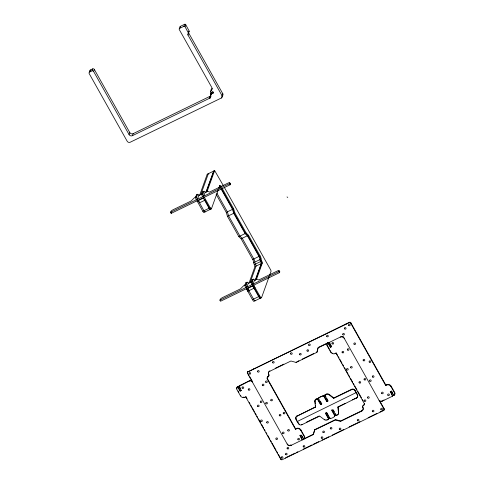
<?xml version="1.0" encoding="UTF-8"?>
<svg xmlns="http://www.w3.org/2000/svg" width="484" height="484" viewBox="0 0 484 484"><rect width="100%" height="100%" fill="white"/><g stroke="black" fill="none" stroke-linecap="round" stroke-linejoin="round"><path stroke-width="0.73" d="M222.12 95.965L221.406 97.992L130.093 142.284A2.311 2.178 19.8 0 1 127.165 141.213L89.195 73.598A1.27 1.192 19.8 0 1 89.697 71.983L91.906 70.912A1.27 1.192 19.8 0 1 93.618 71.45L129.059 134.576A2.535 2.39 19.8 0 0 132.483 135.653L209.626 98.234C212.288 96.988 208.205 93.255 212.906 93.327L213.39 91.99M302.155 439.998L299.971 435.582L301.072 435.043L303.692 439.236A2.111 1.99 19.8 0 0 304.327 436.665L300.764 430.355A3.424 3.219 19.8 0 0 296.154 428.897L295.452 429.241L267.295 379.105A1.712 1.615 19.8 0 1 267.973 376.927A1.712 1.615 19.8 0 0 268.65 374.749A2.704 2.547 19.8 0 1 269.721 371.307L290.951 361.01L296.081 362.431L316.905 352.334L318.079 347.851L340.627 336.918A2.535 2.39 19.8 0 1 344.045 337.995L384.018 409.18A1.059 0.998 19.8 0 1 383.6 410.529L282.251 459.691A1.125 1.059 19.8 0 1 280.732 459.213L245.769 396.94L245.908 396.541L247.015 398.507M247.844 371.887L349.2 322.725A1.125 1.059 19.8 0 1 350.712 323.203L385.681 385.476L385.827 385.07L350.858 322.804A1.125 1.059 19.8 0 0 349.345 322.32L247.844 371.887A1.059 0.998 19.8 0 0 247.427 373.237L287.399 444.415A2.535 2.39 19.8 0 0 290.823 445.498L313.366 434.559L314.685 429.683L335.509 419.58L340.639 421.001L361.875 410.704A2.704 2.547 19.8 0 0 363.236 408.901M313.366 434.559L314.685 429.683M89.697 71.983L90.417 69.974L92.632 68.903A1.27 1.192 19.8 0 1 94.338 69.442L129.785 132.562A2.535 2.39 19.8 0 0 133.203 133.644L210.794 95.935L209.971 98.028M91.906 70.912L92.632 68.903M93.618 71.45L94.338 69.442M129.059 134.576L129.785 132.562M132.483 135.653L133.203 133.644M212.906 93.327A0.762 0.714 19.8 0 0 213.208 92.365A0.762 0.714 19.8 0 0 212.18 92.039L211.478 92.371A0.732 0.69 19.8 0 1 210.492 92.057A0.732 0.69 19.8 0 1 210.782 91.125A3.085 2.904 19.8 0 0 211.581 87.096L179.286 29.584A0.974 0.92 19.8 0 1 179.673 28.344L180.399 26.33L184.628 24.279A0.811 0.768 19.8 0 1 185.729 24.642L189.232 31.182L188.506 33.19A1.452 1.367 19.8 0 0 187.967 35.023L222.102 95.808A1.73 1.633 19.8 0 1 221.4 97.98L221.406 97.992M179.673 28.344L183.902 26.293L184.628 24.279M188.506 33.19L185.009 26.65L185.729 24.642M187.967 35.023L188.693 33.009A1.452 1.367 19.8 0 1 188.712 31.654M210.782 91.125L211.508 89.117A3.085 2.904 19.8 0 0 212.228 88.487M210.346 95.148L211.278 92.541L212.597 91.821M210.383 95.354L211.435 92.396M210.437 95.493L211.562 92.323M210.498 95.608L211.278 92.541M209.626 98.234L210.352 96.225M210.552 95.729L211.175 93.509M209.687 98.204L210.528 96.128M210.576 95.79L211.302 93.781M209.862 98.107L210.637 96.056M210.123 97.901L210.891 95.844M210.298 97.707L210.897 96.207M203.734 196.135L205.065 192.499L206.384 191.773A2.22 0.508 -29.3 0 1 208.017 191.343L209.403 192.124L227.776 183.212A2.662 0.611 -29.3 0 1 229.797 182.934L230.402 184.011L230.124 184.773L171.167 213.365L170.562 212.288L170.852 211.484A2.535 0.581 -29.3 0 1 173.357 209.608L191.21 200.951L193.89 198.252A2.68 0.611 -29.3 0 1 196.208 196.71M171.167 213.365L171.457 212.561M222.102 95.808L222.821 93.793L188.693 33.009M202.366 193.721L198.857 195.476L197.49 199.16L196.226 199.541A2.111 0.526 64.1 0 1 195.59 197.315L196.45 194.973L197.557 194.435A3.424 0.847 64.1 0 1 199.142 195.542M197.472 199.172L197.333 199.003A2.111 0.526 64.1 0 1 196.698 196.776L197.557 194.435M199.614 195.361L207.255 174.173L207.678 174.47M200.721 194.822L208.356 173.635L208.858 174.04M202.627 196.673L202.493 196.504A2.111 0.526 64.1 0 1 201.858 194.278L202.711 191.93L203.818 191.398A3.424 0.847 64.1 0 1 205.404 192.499M202.651 196.661L203.595 195.966A2.111 0.526 64.1 0 1 202.959 193.739L203.818 191.398M205.881 192.323L213.686 171.154M206.275 192.081L213.861 170.991L214.176 171.082M206.989 191.785L214.654 170.574L223.318 185.578M205.156 211.853A2.087 0.52 64.1 0 1 203.921 210.746L198.095 200.249L196.994 200.769L202.814 211.278A2.087 0.52 64.1 0 0 204.048 212.391L211.417 208.816L218.29 189.734M218.798 188.318L219.815 185.493A2.535 0.629 64.1 0 1 221.152 186.57M170.562 212.288L229.519 183.696L229.797 182.934M254.759 280.387A3.424 0.847 64.1 0 0 253.168 279.28L252.067 279.819L251.214 282.178A2.111 0.526 64.1 0 0 251.843 284.386L253.108 284.005L254.409 280.405L255.74 279.655A2.22 0.508 -29.3 0 1 257.367 279.226L258.752 280.006L277.126 271.094A2.662 0.611 -29.3 0 1 279.147 270.816L279.752 271.893L279.474 272.655L220.522 301.254L219.917 300.177L220.208 299.372A2.535 0.581 -29.3 0 1 222.707 297.491L240.56 288.833L243.246 286.135A2.68 0.611 -29.3 0 1 245.563 284.592M248.492 283.424A3.424 0.847 64.1 0 0 246.907 282.317L245.799 282.856L244.952 285.215A2.111 0.526 64.1 0 0 245.582 287.423L246.846 287.048L248.207 283.358L251.722 281.609M246.907 282.317L246.053 284.677A2.111 0.526 64.1 0 0 246.683 286.891L246.822 287.06M248.957 283.279L254.947 266.63A1.712 0.423 64.1 0 0 254.33 264.633A1.712 0.423 64.1 0 1 253.707 262.63A2.704 0.672 64.1 0 0 252.727 259.478L241.111 238.8L238.836 236.628L227.45 216.348L226.276 212.373L216.118 194.29M250.059 282.741L256.054 266.091A1.712 0.423 64.1 0 0 255.431 264.095A1.712 0.423 64.1 0 1 254.814 262.098A2.704 0.672 64.1 0 0 253.834 258.94L242.218 238.261L239.943 236.095L228.557 215.81L227.383 211.841L216.862 193.11M253.168 279.28L252.321 281.64A2.111 0.526 64.1 0 0 252.951 283.848L253.084 284.023M255.219 280.242L261.215 263.592A1.712 0.423 64.1 0 0 260.592 261.59A1.712 0.423 64.1 0 1 259.969 259.593A2.704 0.672 64.1 0 0 258.988 256.441L247.378 235.756L245.104 233.591L233.712 213.311L232.538 209.336L220.934 188.669M255.606 280.012L261.584 263.411A1.712 0.423 64.1 0 0 260.961 261.414A1.712 0.423 64.1 0 1 260.338 259.412A2.704 0.672 64.1 0 0 259.357 256.26L247.748 235.581L245.473 233.409L234.081 213.129L232.907 209.161L221.303 188.494M256.326 279.704L262.322 263.054A1.712 0.423 64.1 0 0 261.699 261.058A1.712 0.423 64.1 0 1 261.076 259.055A2.704 0.672 64.1 0 0 260.096 255.903L248.48 235.224L246.205 233.052L234.819 212.772L233.645 208.804L222.404 188.778M255.304 300.643A2.965 0.738 64.1 0 1 253.543 299.106L247.445 288.131L246.344 288.658L252.436 299.644A2.965 0.738 64.1 0 0 254.203 301.181L261.572 297.606L269.08 276.745M269.582 275.354L271.082 271.185L270.762 270.072L224.431 187.556M219.917 300.177L278.875 271.578L279.147 270.816M237.493 386.958L237.971 386.619L240.288 390.733L240.143 391.132L237.493 386.958A2.111 1.99 19.8 0 0 236.888 389.517L240.451 395.821A3.424 3.219 19.8 0 0 245.061 397.279L245.769 396.94M237.85 387.049L237.989 386.649M240.143 391.132L241.25 390.6L238.957 386.522L239.205 385.778L249.677 380.702A2.087 1.966 19.8 0 1 251.97 380.981M247.427 373.237L247.572 372.831A1.059 0.998 19.8 0 1 247.989 371.482M240.451 395.821L240.596 395.422A3.424 3.219 19.8 0 0 240.832 395.791M253.356 369.231L253.495 368.814M238.957 386.522L249.677 380.702M269.721 371.307L269.866 370.907A2.704 2.547 19.8 0 0 269.298 371.282M268.65 374.749L268.795 374.344A2.704 2.547 19.8 0 1 268.699 372.075M267.973 376.927L268.118 376.528A1.712 1.615 19.8 0 0 268.795 374.344M267.295 379.105L267.44 378.706A1.712 1.615 19.8 0 1 267.761 376.764M296.081 362.431L298.912 360.725M316.905 352.334L318.224 347.451L328.836 342.303M280.732 459.213L280.877 458.808A1.125 1.059 19.8 0 0 281.41 459.292M338.51 412.973L338.026 406.869L338.51 412.973A2.22 2.087 19.8 0 1 337.378 415L335.963 415.381L332.786 409.742L331.679 410.281L334.795 415.835C335.061 416.936 330.451 419.144 329.646 418.351L326.519 412.779L325.411 413.318L328.582 418.962L327.202 419.937A2.68 2.529 19.8 0 1 324.304 419.622L319.688 416.095L301.834 424.752A2.535 2.39 19.8 0 1 298.41 423.675L296.057 419.477A2.662 2.511 19.8 0 1 297.109 416.089L315.622 406.772L315.465 405.344M296.057 419.477L296.202 419.071A2.662 2.511 19.8 0 1 296.051 418.769M295.452 429.241L296.299 428.497A3.424 3.219 19.8 0 1 300.909 429.955L304.454 436.272A2.111 1.99 19.8 0 1 304.267 438.474M285.487 458.118L285.633 457.719M296.154 428.897L296.299 428.497M298.41 423.675L298.555 423.27A2.535 2.39 19.8 0 0 298.943 423.79M290.823 445.498L290.969 445.092A2.535 2.39 19.8 0 1 290.025 445.341M314.539 430.082L335.364 419.985L340.494 421.407L361.729 411.104A2.704 2.547 19.8 0 0 362.794 407.667A1.712 1.615 19.8 0 1 363.472 405.489A1.712 1.615 19.8 0 0 364.149 403.305L335.999 353.175L335.297 353.52A3.424 3.219 19.8 0 1 330.681 352.056L327.136 345.745A2.111 1.99 19.8 0 1 327.722 343.192L327.868 342.793M327.136 345.745L327.263 345.346A2.111 1.99 19.8 0 1 327.069 344.856M330.372 347.367L331.625 346.429L330.372 347.367L327.898 342.775M331.479 346.834L329.187 342.757L329.332 342.351M301.834 424.752L301.974 424.353A2.535 2.39 19.8 0 1 301.677 424.474M300.764 430.355L300.909 429.955M299.971 435.582L300.11 435.176L302.3 439.599L313.511 434.16M330.681 352.056L330.118 350.392M314.854 401.472L314.999 401.067A2.22 2.087 19.8 0 1 316.131 399.046L317.571 398.701L320.723 404.303L320.577 404.703L317.425 399.1L315.985 399.445A2.22 2.087 19.8 0 0 314.854 401.472L315.483 407.177L297.109 416.089M315.985 399.445L316.131 399.046M302.258 439.66L302.403 439.26M316.947 398.979L317.087 398.58M317.456 399.143L317.601 398.737M303.365 439.133L303.51 438.728M304.327 436.665L304.472 436.259M303.722 439.218L303.577 438.806M318.563 398.61L318.859 397.721L323.639 395.519L326.984 401.26L326.839 401.666L323.711 396.094C322.901 395.374 318.405 397.449 318.563 398.61L321.685 404.164L320.577 404.703M315.483 407.177L315.622 406.772M335.297 353.52L335.442 353.114A3.424 3.219 19.8 0 1 335.037 353.278M345.963 324.292L346.108 323.893M349.2 322.725L349.345 322.32M323.215 395.936L323.36 395.537M323.711 396.094L323.856 395.694M350.712 323.203L350.858 322.804M326.839 401.666L327.946 401.127L324.8 395.525L325.073 394.708L326.307 394.109A2.68 2.529 19.8 0 1 329.199 394.424L333.821 397.945L351.674 389.287A2.535 2.39 19.8 0 1 355.093 390.37L357.452 394.569A2.662 2.511 19.8 0 1 356.399 397.957L337.88 407.268M324.8 395.525L326.307 394.109M356.254 398.356A2.662 2.511 19.8 0 0 357.307 394.968L354.947 390.769A2.535 2.39 19.8 0 0 351.529 389.693L333.676 398.35L329.053 394.823L329.199 394.424M324.304 419.622L324.449 419.217M333.676 398.35L333.821 397.945M327.202 419.937L327.347 419.531A2.68 2.529 19.8 0 1 326.875 419.707M328.436 419.338L328.709 418.521L325.557 412.912M329.646 418.351L329.096 416.712M330.142 418.509L330.288 418.103L329.816 417.988M334.644 416.325L334.94 415.429L331.824 409.875M335.908 415.302L335.358 413.663M336.416 415.466L336.561 415.06L336.053 414.903M335.364 419.985L335.509 419.58M337.378 415L337.517 414.594A2.22 2.087 19.8 0 0 338.655 412.574M351.529 389.693L351.674 389.287M340.494 421.407L340.639 421.001M354.947 390.769L355.093 390.37M356.303 392.524L297.2 421.522L296.202 419.071M357.307 394.968L357.452 394.569M363.472 405.489L363.617 405.084A1.712 1.615 19.8 0 0 364.494 403.517M362.794 407.667L362.939 407.262A2.704 2.547 19.8 0 1 363.254 408.23M361.729 411.104L361.875 410.704M385.681 385.476L386.528 384.732A3.424 3.219 19.8 0 1 391.145 386.19L394.69 392.506A2.111 1.99 19.8 0 1 394.309 394.89M379.099 400.425A2.087 1.966 19.8 0 0 381.918 401.315L384.024 399.959M392.76 393.214L391.453 390.878L391.308 391.278L393.928 395.47A2.111 1.99 19.8 0 0 394.557 392.899L390.999 386.589L391.145 386.19M392.439 396.196L390.346 391.411L392.651 395.525L392.385 396.239L381.918 401.315M384.018 409.18L384.163 408.78L379.752 400.921M383.6 410.529L383.745 410.129A1.059 0.998 19.8 0 0 384.163 408.78M392.494 395.894L392.633 395.495M393.619 395.392L393.746 394.962M393.958 395.452L394.103 395.053M329.295 342.412L329.187 342.757M239.205 385.778L240.409 388.446M318.859 397.721L318.672 398.12M325.073 394.708L324.945 395.119M328.594 418.999L328.709 418.521M334.789 415.919L334.94 415.429M327.722 343.192L328.079 343.283M207.231 174.21L214.6 170.634M195.603 197.333L196.704 196.794M201.864 194.29L202.971 193.757M196.226 199.541L197.333 199.003M202.493 196.504L203.595 195.966M197.091 201.084L198.198 200.545M211.417 208.816A2.087 0.52 64.1 0 1 210.183 207.703L204.46 197.508L198.718 200.382A2.111 0.526 64.1 0 0 199.487 202.85L205.016 200.17L209.445 208.066A2.087 0.52 64.1 0 0 210.679 209.173M202.814 211.278L210.183 207.703M226.276 212.373L233.645 208.804M227.45 216.348L234.819 212.772M238.836 236.628L246.205 233.052M241.111 238.8L248.48 235.224M252.727 259.478L260.096 255.903M253.707 262.63L261.076 259.055M254.33 264.633L261.699 261.058M254.947 266.63L262.322 263.054M245.582 287.423L246.683 286.891M251.843 284.386L252.951 283.848M246.441 288.966L247.548 288.434M253.81 285.397C253.307 284.035 251.311 287.417 253.81 285.397L259.805 296.069A2.965 0.738 64.1 0 0 261.572 297.606M252.999 285.844L248.086 288.228A2.245 0.557 64.1 0 0 248.837 290.733M246.725 289.474L247.832 288.936M252.987 286.437L254.094 285.899M247.735 291.271L255.104 287.696M252.436 299.644L259.805 296.069M275.172 368.33L283.799 364.149M302.276 359.098L313.692 353.556M240.288 390.733L241.389 390.195M320.723 404.303L321.83 403.765M326.984 401.26L328.091 400.728M306.608 422.108L319.168 416.016M338.679 406.548L345.243 403.366M352.461 399.863L356.399 397.957M385.827 385.07L386.528 384.732M390.201 391.816L391.308 391.278M286.304 457.392L295.095 453.127M296.444 452.473L297.799 451.814M303.208 449.194L311.992 444.929M313.348 444.276L318.756 441.65M322.132 440.01L328.896 436.731M332.272 435.092L343.767 429.52M349.176 426.894L359.993 421.649M368.106 417.716L376.891 413.451M380.079 411.908L383.745 410.129M328.206 342.853L330.518 346.967M248.02 290.945L247.814 290.575M336.144 352.776L337.608 355.377M338.334 356.678L339.066 357.985M339.798 359.285L341.994 363.188M342.726 364.494L343.452 365.795M344.554 367.749L345.286 369.05M346.012 370.351L348.208 374.259M348.94 375.56L349.672 376.861M350.404 378.167L352.594 382.07M353.326 383.37L354.058 384.677M354.79 385.978L356.98 389.886M357.712 391.187L361.366 397.697M362.468 399.651L363.2 400.952M329.658 342.932L331.298 345.848M327.638 345.975L329.41 349.127M229.519 183.696L230.124 184.773M278.875 271.578L279.474 272.655M325.29 395.743L325.992 396.989M326.694 398.235L327.39 399.481M333.276 409.96L334.317 411.811M320.444 401.296L321.134 402.531M326.664 412.38L328.4 415.472M252.702 285.929L258.698 296.607A2.965 0.738 64.1 0 0 260.465 298.138M297.648 421.655L298.253 422.732M301.544 435.225L303.184 438.147M267.44 378.706L295.591 428.836M248.31 374.138L249.042 375.451M249.78 376.758L251.982 380.69M249.224 402.44L249.962 403.747M250.694 405.06L251.432 406.372M252.17 407.679L254.378 411.618M255.11 412.925L256.217 414.891M256.956 416.204L257.688 417.517M258.426 418.823L260.634 422.756M261.372 424.069L263.58 428.001M264.312 429.314L265.05 430.621M266.158 432.587L266.89 433.9M267.628 435.213L269.836 439.145M270.574 440.458L271.306 441.765M272.044 443.078L276.092 450.289M276.83 451.596L277.568 452.909M278.3 454.222L280.508 458.154M238.11 390.999L238.824 392.264M204.46 197.508L204.363 197.2L203.262 197.835L209.082 208.241A2.087 0.52 64.1 0 0 210.316 209.354M249.018 290.231L248.764 289.644M314.999 401.067L315.308 403.922M287.774 197.399A2.111 2.057 -17.4 0 1 287.042 196.921M183.902 26.293A0.811 0.768 19.8 0 1 185.009 26.65M89.77 71.136A1.27 1.192 19.8 0 1 90.417 69.974M211.266 90.127A0.732 0.69 19.8 0 1 211.508 89.117M179.921 27.346A0.974 0.92 19.8 0 1 180.399 26.33M188.935 31.387A1.452 1.367 19.8 0 1 189.232 31.182M222.821 93.793A1.73 1.633 19.8 0 1 222.483 95.729M295.948 418.448A2.662 2.511 19.8 0 1 297.249 415.683M326.162 394.508A2.68 2.529 19.8 0 1 329.053 394.823M291.193 445.316A2.965 2.795 19.8 0 1 287.139 443.949M381.815 401.012A2.087 1.966 19.8 0 1 381.017 401.115M380.751 401.085A2.087 1.966 19.8 0 1 380.484 401.018M268.856 371.785A2.704 2.547 19.8 0 1 269.062 371.518M267.93 376.631A1.712 1.615 19.8 0 1 268.118 376.528M290.981 445.062A2.965 2.795 19.8 0 1 290.212 445.207M386.383 385.131A3.424 3.219 19.8 0 1 390.999 386.589M299.747 424.359A2.535 2.39 19.8 0 1 299.457 424.202M325.121 419.598A2.68 2.529 19.8 0 1 324.661 419.362M340.252 337.1A2.965 2.795 19.8 0 1 344.312 338.467M249.532 381.102A2.087 1.966 19.8 0 1 252.346 381.991M236.918 388.87A2.111 1.99 19.8 0 1 237.638 386.559M289.051 445.226A2.535 2.39 19.8 0 1 288.736 445.105M362.74 406.651A1.712 1.615 19.8 0 1 363.617 405.084M342.702 336.568A2.965 2.795 19.8 0 1 343.416 336.912M244.384 397.158A3.424 3.219 19.8 0 1 243.059 397.158M327.009 344.33A2.111 1.99 19.8 0 1 327.656 342.95M332.853 353.284A3.424 3.219 19.8 0 1 332.435 353.126M331.352 352.358A3.424 3.219 19.8 0 1 331.068 352.025M279.087 271.663A2.662 0.611 -29.3 0 1 279.752 271.893M230.106 183.726A2.662 0.611 -29.3 0 1 230.402 184.011M196.45 194.973A3.424 0.847 64.1 0 1 196.861 194.816M245.799 282.856A3.424 0.847 64.1 0 1 246.556 282.94M219.27 186.092A2.535 0.629 64.1 0 1 220.051 187.102M202.711 191.93A3.424 0.847 64.1 0 1 203.286 191.87M252.067 279.819A3.424 0.847 64.1 0 1 252.817 279.903M219.506 185.808A2.535 0.629 64.1 0 1 220.577 187.199M260.834 297.962A2.965 0.738 64.1 0 1 259.067 296.426L254.366 288.053A2.245 0.557 64.1 0 1 253.804 286.794M205.016 200.17A2.111 0.526 64.1 0 1 204.544 199.178M394.69 392.506L394.545 392.905L394.702 392.494M246.047 284.665L244.94 285.197L246.053 284.677M252.309 281.627L251.208 282.16L252.321 281.64M297.902 439.448A0.847 0.799 19.8 0 0 299.354 439.532A0.847 0.799 19.8 0 0 298.658 438.292A0.847 0.799 19.8 0 0 297.902 439.448M282.529 433.234A0.847 0.799 19.8 0 0 283.981 433.319A0.847 0.799 19.8 0 0 283.285 432.073A0.847 0.799 19.8 0 0 282.529 433.234M265.698 382.106A0.847 0.799 19.8 0 0 267.156 382.191A0.847 0.799 19.8 0 0 266.454 380.944A0.847 0.799 19.8 0 0 265.698 382.106M265.819 403.481A0.847 0.799 19.8 0 0 267.277 403.565A0.847 0.799 19.8 0 0 266.575 402.325A0.847 0.799 19.8 0 0 265.819 403.481M249.115 373.727A0.847 0.799 19.8 0 0 250.567 373.817A0.847 0.799 19.8 0 0 249.871 372.571A0.847 0.799 19.8 0 0 249.115 373.727M299.614 354.524A0.847 0.799 19.8 0 0 301.066 354.615A0.847 0.799 19.8 0 0 300.37 353.368A0.847 0.799 19.8 0 0 299.614 354.524M307.062 350.912A0.847 0.799 19.8 0 0 308.514 351.003A0.847 0.799 19.8 0 0 307.818 349.757A0.847 0.799 19.8 0 0 307.062 350.912M387.811 395.113A0.847 0.799 19.8 0 0 389.269 395.204A0.847 0.799 19.8 0 0 388.573 393.958A0.847 0.799 19.8 0 0 387.811 395.113M369.219 362.002A0.847 0.799 19.8 0 0 370.671 362.086A0.847 0.799 19.8 0 0 369.976 360.84A0.847 0.799 19.8 0 0 369.219 362.002M348.613 325.309A0.847 0.799 19.8 0 0 350.065 325.393A0.847 0.799 19.8 0 0 349.369 324.153A0.847 0.799 19.8 0 0 348.613 325.309M369.588 381.023A0.847 0.799 19.8 0 0 371.04 381.114A0.847 0.799 19.8 0 0 370.345 379.867A0.847 0.799 19.8 0 0 369.588 381.023M283.309 413.463A0.847 0.799 19.8 0 0 284.761 413.554A0.847 0.799 19.8 0 0 284.066 412.308A0.847 0.799 19.8 0 0 283.309 413.463M342.817 334.559A0.847 0.799 19.8 0 0 344.269 334.644A0.847 0.799 19.8 0 0 343.573 333.403A0.847 0.799 19.8 0 0 342.817 334.559M287.835 430.645A0.847 0.799 19.8 0 0 289.293 430.73A0.847 0.799 19.8 0 0 288.591 429.489A0.847 0.799 19.8 0 0 287.835 430.645M257.603 371.718A0.847 0.799 19.8 0 0 259.061 371.803A0.847 0.799 19.8 0 0 258.359 370.562A0.847 0.799 19.8 0 0 257.603 371.718M381.64 393.31A0.847 0.799 19.8 0 0 383.098 393.395A0.847 0.799 19.8 0 0 382.396 392.149A0.847 0.799 19.8 0 0 381.64 393.31M279.347 415.526A0.847 0.799 19.8 0 0 280.799 415.611A0.847 0.799 19.8 0 0 280.103 414.364A0.847 0.799 19.8 0 0 279.347 415.526M270.852 400.401A0.847 0.799 19.8 0 0 272.304 400.486A0.847 0.799 19.8 0 0 271.609 399.246A0.847 0.799 19.8 0 0 270.852 400.401M262.358 385.282A0.847 0.799 19.8 0 0 263.816 385.367A0.847 0.799 19.8 0 0 263.114 384.121A0.847 0.799 19.8 0 0 262.358 385.282M372.426 376.897A0.847 0.799 19.8 0 0 373.878 376.982A0.847 0.799 19.8 0 0 373.182 375.735A0.847 0.799 19.8 0 0 372.426 376.897M363.206 360.483A0.847 0.799 19.8 0 0 364.664 360.568A0.847 0.799 19.8 0 0 363.962 359.322A0.847 0.799 19.8 0 0 363.206 360.483M353.992 344.07A0.847 0.799 19.8 0 0 355.444 344.154A0.847 0.799 19.8 0 0 354.748 342.908A0.847 0.799 19.8 0 0 353.992 344.07M344.439 328.733A0.847 0.799 19.8 0 0 345.897 328.817A0.847 0.799 19.8 0 0 345.195 327.571A0.847 0.799 19.8 0 0 344.439 328.733M326.724 336.398A0.847 0.799 19.8 0 0 328.182 336.483A0.847 0.799 19.8 0 0 327.48 335.237A0.847 0.799 19.8 0 0 326.724 336.398M308.677 345.14A0.847 0.799 19.8 0 0 310.135 345.225A0.847 0.799 19.8 0 0 309.433 343.985A0.847 0.799 19.8 0 0 308.677 345.14M290.63 353.883A0.847 0.799 19.8 0 0 292.082 353.967A0.847 0.799 19.8 0 0 291.386 352.727A0.847 0.799 19.8 0 0 290.63 353.883M272.583 362.625A0.847 0.799 19.8 0 0 274.035 362.71A0.847 0.799 19.8 0 0 273.339 361.469A0.847 0.799 19.8 0 0 272.583 362.625M332.072 343.682A0.847 0.799 19.8 0 0 333.53 343.767A0.847 0.799 19.8 0 0 332.829 342.527A0.847 0.799 19.8 0 0 332.072 343.682M347.445 349.896A0.847 0.799 19.8 0 0 348.897 349.98A0.847 0.799 19.8 0 0 348.202 348.74A0.847 0.799 19.8 0 0 347.445 349.896M364.277 401.024A0.847 0.799 19.8 0 0 365.729 401.109A0.847 0.799 19.8 0 0 365.033 399.869A0.847 0.799 19.8 0 0 364.277 401.024M364.156 379.65A0.847 0.799 19.8 0 0 365.608 379.734A0.847 0.799 19.8 0 0 364.912 378.488A0.847 0.799 19.8 0 0 364.156 379.65M380.86 409.404A0.847 0.799 19.8 0 0 382.318 409.488A0.847 0.799 19.8 0 0 381.616 408.242A0.847 0.799 19.8 0 0 380.86 409.404M330.36 428.606A0.847 0.799 19.8 0 0 331.812 428.691A0.847 0.799 19.8 0 0 331.116 427.445A0.847 0.799 19.8 0 0 330.36 428.606M322.913 432.212A0.847 0.799 19.8 0 0 324.371 432.303A0.847 0.799 19.8 0 0 323.669 431.056A0.847 0.799 19.8 0 0 322.913 432.212M242.157 388.011A0.847 0.799 19.8 0 0 243.615 388.101A0.847 0.799 19.8 0 0 242.914 386.855A0.847 0.799 19.8 0 0 242.157 388.011M260.755 421.128A0.847 0.799 19.8 0 0 262.207 421.213A0.847 0.799 19.8 0 0 261.511 419.973A0.847 0.799 19.8 0 0 260.755 421.128M281.361 457.822A0.847 0.799 19.8 0 0 282.813 457.906A0.847 0.799 19.8 0 0 282.118 456.666A0.847 0.799 19.8 0 0 281.361 457.822M260.386 402.101A0.847 0.799 19.8 0 0 261.838 402.192A0.847 0.799 19.8 0 0 261.142 400.946A0.847 0.799 19.8 0 0 260.386 402.101M346.665 369.667A0.847 0.799 19.8 0 0 348.117 369.752A0.847 0.799 19.8 0 0 347.421 368.505A0.847 0.799 19.8 0 0 346.665 369.667M287.157 448.571A0.847 0.799 19.8 0 0 288.615 448.656A0.847 0.799 19.8 0 0 287.913 447.416A0.847 0.799 19.8 0 0 287.157 448.571M342.14 352.485A0.847 0.799 19.8 0 0 343.592 352.57A0.847 0.799 19.8 0 0 342.896 351.324A0.847 0.799 19.8 0 0 342.14 352.485M372.371 411.412A0.847 0.799 19.8 0 0 373.823 411.497A0.847 0.799 19.8 0 0 373.128 410.25A0.847 0.799 19.8 0 0 372.371 411.412M248.334 389.82A0.847 0.799 19.8 0 0 249.786 389.91A0.847 0.799 19.8 0 0 249.091 388.664A0.847 0.799 19.8 0 0 248.334 389.82M350.628 367.604A0.847 0.799 19.8 0 0 352.086 367.689A0.847 0.799 19.8 0 0 351.384 366.449A0.847 0.799 19.8 0 0 350.628 367.604M359.122 382.729A0.847 0.799 19.8 0 0 360.574 382.814A0.847 0.799 19.8 0 0 359.878 381.567A0.847 0.799 19.8 0 0 359.122 382.729M367.61 397.848A0.847 0.799 19.8 0 0 369.068 397.933A0.847 0.799 19.8 0 0 368.366 396.692A0.847 0.799 19.8 0 0 367.61 397.848M257.548 406.233A0.847 0.799 19.8 0 0 259 406.318A0.847 0.799 19.8 0 0 258.305 405.078A0.847 0.799 19.8 0 0 257.548 406.233M266.769 422.647A0.847 0.799 19.8 0 0 268.221 422.732A0.847 0.799 19.8 0 0 267.525 421.491A0.847 0.799 19.8 0 0 266.769 422.647M275.983 439.061A0.847 0.799 19.8 0 0 277.435 439.145A0.847 0.799 19.8 0 0 276.739 437.905A0.847 0.799 19.8 0 0 275.983 439.061M285.536 454.397A0.847 0.799 19.8 0 0 286.988 454.488A0.847 0.799 19.8 0 0 286.292 453.242A0.847 0.799 19.8 0 0 285.536 454.397M303.25 446.732A0.847 0.799 19.8 0 0 304.702 446.817A0.847 0.799 19.8 0 0 304.006 445.576A0.847 0.799 19.8 0 0 303.25 446.732M321.297 437.99A0.847 0.799 19.8 0 0 322.749 438.074A0.847 0.799 19.8 0 0 322.054 436.834A0.847 0.799 19.8 0 0 321.297 437.99M339.344 429.248A0.847 0.799 19.8 0 0 340.796 429.332A0.847 0.799 19.8 0 0 340.101 428.092A0.847 0.799 19.8 0 0 339.344 429.248M357.392 420.505A0.847 0.799 19.8 0 0 358.844 420.59A0.847 0.799 19.8 0 0 358.148 419.344A0.847 0.799 19.8 0 0 357.392 420.505"/></g></svg>
